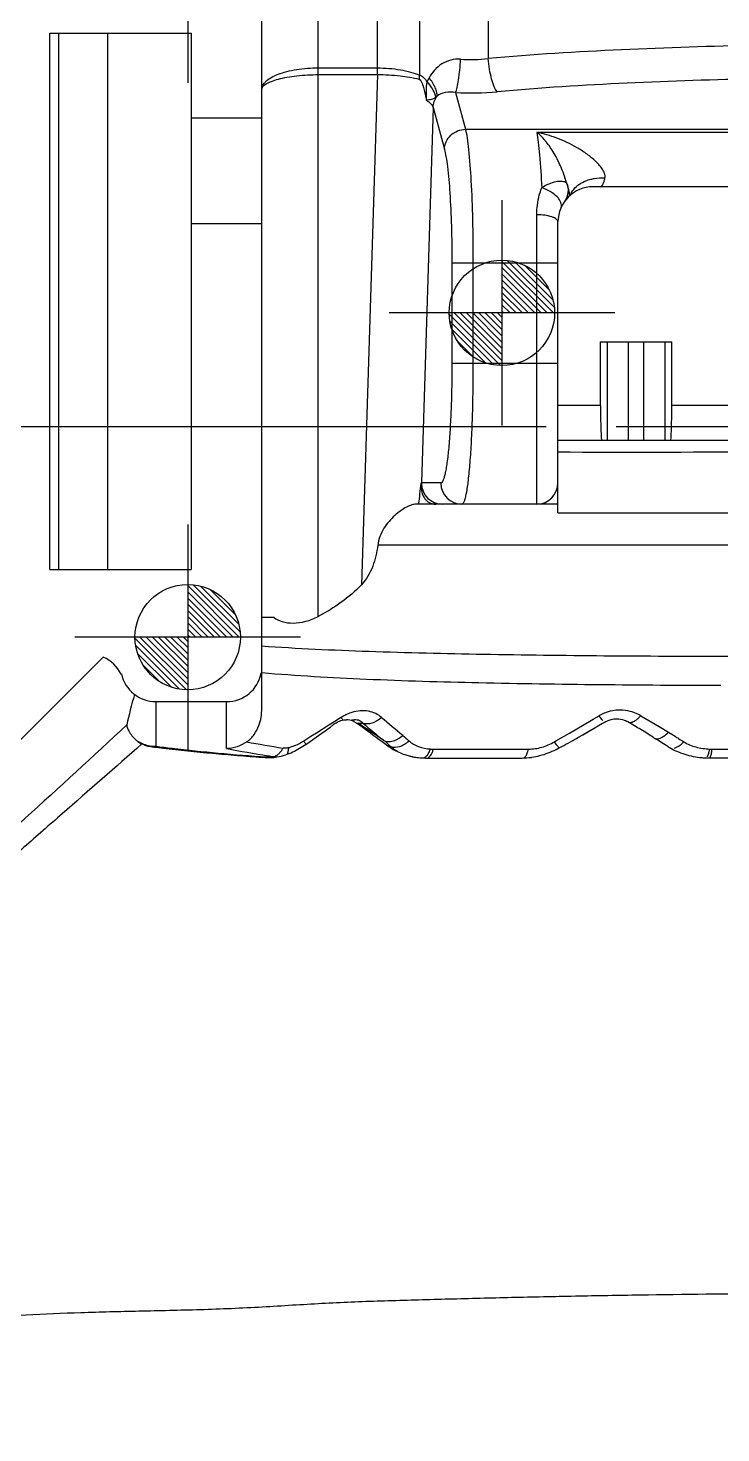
# Model space of a CAD drawing. Header units: millimetres. Extents: x 23075 to 24509, y -21593 to -20579.
# Drawn here: x 23705.79 to 23715.64, y -20881.22 to -20861.21 of the extents above; entities that cross this region are included whole.
import ezdxf

# ---------------------------------------------------------------- set-up
doc = ezdxf.new("R2010")
doc.units = ezdxf.units.MM
doc.header["$LTSCALE"] = 8
doc.linetypes.add('CENTER', pattern=[2, 1.25, -0.25, 0.25, -0.25])
doc.linetypes.add('CENTER2', pattern=[1.125, 0.75, -0.125, 0.125, -0.125])
for name, color, linetype in [('Cav-cor', 30, 'Continuous'), ('CL', 1, 'Continuous'), ('PIN', 5, 'Continuous')]:
    doc.layers.add(name, color=color, linetype=linetype)

msp = doc.modelspace()

# ---------------------------------------------------------------- hatches: boundary and pattern name
at = {"layer": 'PIN', "linetype": 'Continuous'}
h = msp.add_hatch(dxfattribs=at)
h.set_pattern_fill('ANSI31', color=211, scale=0.5, angle=270, style=0)
h.set_pattern_definition([(315, (23609.88701, -20858.14608), (0.044194174, 0.044194174), [])])
h.paths.add_polyline_path([(23712.528, -20865.266), (23713.278, -20865.266, 0.414214), (23712.528, -20864.516)])
h.paths.add_polyline_path([(23712.528, -20866.016), (23712.528, -20865.266), (23711.778, -20865.266, 0.414214)])
h = msp.add_hatch(dxfattribs=at)
h.set_pattern_fill('ANSI31', color=211, scale=0.5, angle=270, style=0)
h.set_pattern_definition([(315, (23605.415476, -20862.76524), (0.044194174, 0.044194174), [])])
h.paths.add_polyline_path([(23708.056, -20869.885), (23708.806, -20869.885, 0.414214), (23708.056, -20869.135)])
h.paths.add_polyline_path([(23708.056, -20870.635), (23708.056, -20869.885), (23707.306, -20869.885, 0.414214)])

# ---------------------------------------------------------------- linework, layer by layer
at = {"linetype": 'CENTER', "ltscale": 0.5}
msp.add_line((23572.156, -20866.885), (23972.156, -20866.885), dxfattribs=at)
at = {"layer": 'Cav-cor', "color": 241}
for p, q in [((23710.756, -20861.776), (23710.756, -20852.892)), ((23711.353, -20853.163), (23711.353, -20861.879)), ((23709.915, -20869.59), (23709.915, -20853.597)), ((23712.333, -20853.794), (23712.333, -20861.641)), ((23709.111, -20870.901), (23709.111, -20854.494)), ((23706.096, -20868.921), (23706.096, -20861.283)), ((23706.096, -20861.283), (23708.106, -20861.283)), ((23706.216, -20861.283), (23706.216, -20868.921)), ((23706.914, -20861.283), (23706.914, -20868.921)), ((23708.106, -20861.283), (23708.106, -20868.921)), ((23709.915, -20861.776), (23710.756, -20861.776)), ((23709.915, -20861.872), (23710.755, -20861.872)), ((23710.755, -20861.872), (23710.528, -20869.14)), ((23710.755, -20861.872), (23710.756, -20861.776)), ((23711.869, -20862.128), (23712.01, -20862.65)), ((23711.549, -20862.34), (23711.382, -20867.689)), ((23711.549, -20862.34), (23711.709, -20862.935)), ((23708.106, -20862.489), (23709.111, -20862.489)), ((23712.01, -20862.65), (23724.029, -20862.65)), ((23723.013, -20862.695), (23713.025, -20862.695)), ((23717.503, -20863.468), (23713.828, -20863.468)), ((23713.024, -20867.991), (23713.024, -20863.868)), ((23709.111, -20863.997), (23708.106, -20863.997)), ((23713.325, -20868.115), (23713.325, -20863.971)), ((23711.816, -20864.551), (23711.816, -20865.981)), ((23711.816, -20864.551), (23713.325, -20864.551)), ((23712.116, -20864.551), (23712.116, -20865.981)), ((23713.931, -20866.584), (23713.931, -20865.679)), ((23713.931, -20865.679), (23714.945, -20865.679)), ((23714.026, -20865.679), (23714.026, -20867.086)), ((23714.327, -20865.679), (23714.327, -20867.086)), ((23714.549, -20867.086), (23714.549, -20865.679)), ((23714.85, -20867.086), (23714.85, -20865.679)), ((23714.945, -20866.584), (23714.945, -20865.679)), ((23711.816, -20865.981), (23713.325, -20865.981)), ((23713.931, -20866.584), (23713.325, -20866.584)), ((23721.368, -20866.584), (23714.945, -20866.584)), ((23722.715, -20867.086), (23713.325, -20867.086)), ((23711.658, -20867.689), (23711.382, -20867.689)), ((23713.325, -20867.991), (23711.308, -20867.991)), ((23716.019, -20868.576), (23710.761, -20868.576)), ((23706.096, -20868.921), (23708.106, -20868.921)), ((23709.285, -20869.606), (23709.111, -20869.606)), ((23706.855, -20870.169), (23701.599, -20875.426)), ((23707.604, -20870.805), (23707.604, -20871.439)), ((23708.609, -20870.805), (23707.604, -20870.805)), ((23708.609, -20871.473), (23708.609, -20870.805)), ((23710.231, -20871.035), (23710.15, -20871.086)), ((23710.242, -20871.029), (23710.231, -20871.035)), ((23710.393, -20871.062), (23710.431, -20871.062)), ((23710.412, -20871.08), (23710.464, -20871.109)), ((23713.699, -20871.128), (23713.805, -20871.066)), ((23713.805, -20871.066), (23713.826, -20871.054)), ((23713.826, -20871.054), (23713.91, -20871.004)), ((23714.504, -20871.004), (23714.767, -20871.159)), ((23709.888, -20871.252), (23709.81, -20871.302)), ((23709.837, -20871.344), (23710.093, -20871.161)), ((23710.065, -20871.14), (23709.888, -20871.252)), ((23710.15, -20871.086), (23710.065, -20871.14)), ((23710.842, -20871.354), (23710.479, -20871.11)), ((23710.479, -20871.11), (23710.548, -20871.11)), ((23713.295, -20871.364), (23713.488, -20871.252)), ((23713.488, -20871.252), (23713.699, -20871.128)), ((23713.68, -20871.275), (23713.865, -20871.168)), ((23713.683, -20871.273), (23713.996, -20871.093)), ((23713.865, -20871.168), (23713.892, -20871.152)), ((23714.001, -20871.09), (23714.001, -20871.09)), ((23714.767, -20871.159), (23714.9, -20871.237)), ((23707.491, -20871.437), (23707.531, -20871.444)), ((23709.81, -20871.302), (23709.711, -20871.365)), ((23711.553, -20871.48), (23712.905, -20871.48)), ((23713.276, -20871.376), (23713.295, -20871.364)), ((23714.679, -20871.31), (23714.706, -20871.327)), ((23714.706, -20871.327), (23714.721, -20871.336)), ((23715.519, -20871.48), (23717.049, -20871.48)), ((23709.158, -20871.599), (23709.198, -20871.601)), ((23711.44, -20871.607), (23711.454, -20871.607)), ((23711.454, -20871.607), (23712.815, -20871.607)), ((23715.477, -20871.606), (23716.832, -20871.607))]:
    msp.add_line(p, q, dxfattribs=at)
for centre, radius, start, end in [((23712.078, -20859.734), 1.924, 265.8358, 277.6036), ((23711.737, -20861.938), 0.389, 171.3258, 180.0407), ((23712.079, -20857.823), 4.31, 267.212, 275.0813), ((23713.828, -20863.971), 0.502, 90, 180), ((23714.377, -20618.186), 249.063, 269.75795, 270.40393), ((23705.522, -20867.175), 5.878, 352.0229, 354.9349), ((23711.682, -20867.691), 0.3, 179.9799, 269.9797), ((23711.959, -20867.691), 0.3, 179.9799, 269.9797), ((23713.024, -20867.689), 0.301, 270, 0), ((23714.251, -20310.071), 558.045, 269.90497, 270.18721), ((23706.654, -20870.63), 0.502, 25.435, 66.4096), ((23707.604, -20870.302), 0.502, 192.2355, 270), ((23708.609, -20870.302), 0.502, 270, 349.3468), ((23710.608, -20871.61), 0.687, 117.5555, 122.2676), ((23710.592, -20871.579), 0.652, 114.237, 117.5507), ((23710.316, -20871.312), 0.251, 67.3574, 89.9327), ((23710.575, -20871.54), 0.61, 107.33, 114.2696), ((23755.825, -20818.13), 69.455, 229.60712, 229.93327), ((23714.209, -20871.516), 0.592, 112.2298, 120.3294), ((23714.208, -20871.512), 0.588, 95.6847, 112.2301), ((23714.207, -20871.509), 0.585, 69.1042, 95.663), ((23714.171, -20871.337), 0.288, 59.341, 62.8672), ((23714.206, -20871.512), 0.588, 59.5808, 69.1105), ((23719.387, -20884.18), 15.997, 125.2044, 125.5224), ((23757.512, -20814.838), 73.295, 230.15217, 230.45099), ((23702.113, -20851.269), 23.109, 299.6215, 300.0352), ((23719.771, -20881.361), 11.78, 119.7014, 119.9373), ((23719.292, -20880.519), 10.812, 119.2895, 119.7038), ((23706.901, -20883.594), 14.539, 58.8861, 59.3266), ((23703.696, -20888.889), 20.728, 58.2705, 58.866), ((23698.288, -20897.662), 31.034, 58.1179, 58.2958), ((23720.541, -20862.681), 10.248, 236.6039, 237.2137), ((23707.585, -20871.03), 0.418, 244.3526, 256.9777), ((23707.604, -20870.926), 0.513, 257.4454, 269.9888), ((23710.086, -20851.716), 19.893, 262.6214, 262.8276), ((23710.03, -20852.16), 19.446, 262.8267, 263.2635), ((23711.397, -20841.074), 30.602, 262.8792, 263.3147), ((23714.728, -20837.784), 34.24, 259.7046, 260.7109), ((23714.884, -20838.076), 33.835, 259.8061, 260.6939), ((23709.273, -20870.676), 0.816, 301.6008, 302.4509), ((23712.876, -20869.341), 2.854, 225.2184, 225.4514), ((23713.046, -20869.174), 3.092, 225.3922, 227.2242), ((23711.425, -20870.73), 0.875, 233.432, 245.428), ((23715.131, -20866.943), 5.912, 227.2489, 228.4081), ((23711.553, -20870.852), 0.628, 266.3224, 270.0102), ((23692.942, -20906.242), 41.143, 57.8996, 58.0387), ((23686.497, -20916.516), 53.271, 57.7842, 57.8993), ((23715.417, -20870.618), 0.978, 237.7876, 238.9996), ((23715.419, -20870.615), 0.981, 238.9994, 239.8227), ((23715.422, -20870.61), 0.988, 239.8277, 245.5796), ((23720.505, -20862.748), 10.172, 237.1815, 237.5215), ((23726.51, -20853.273), 21.39, 237.5799, 237.8133), ((23715.519, -20870.692), 0.788, 267.4121, 269.9987), ((23709.222, -20870.775), 0.815, 267.08, 274.1361), ((23709.214, -20870.722), 0.879, 268.9599, 270.0489), ((23715.041, -20835.891), 36.158, 260.7063, 260.8342), ((23709.221, -20870.953), 0.648, 274.4461, 275.4551), ((23709.226, -20871), 0.6, 275.4172, 279.5916), ((23709.228, -20871.418), 0.179, 299.7318, 304.7609), ((23709.184, -20870.757), 0.847, 279.668, 288.0343), ((23711.423, -20870.734), 0.87, 245.4694, 251.3874), ((23711.428, -20870.718), 0.887, 251.3974, 255.5847), ((23711.435, -20870.692), 0.914, 255.5818, 258.3833), ((23711.435, -20870.719), 0.888, 258.0103, 258.8561), ((23711.441, -20870.664), 0.942, 258.377, 259.1528), ((23711.446, -20870.633), 0.974, 259.1598, 261.1753), ((23711.442, -20870.681), 0.927, 258.8662, 260.9405), ((23711.453, -20870.614), 0.994, 260.9442, 263.4111), ((23711.455, -20870.579), 1.029, 261.1797, 263.5672), ((23711.44, -20870.71), 0.896, 263.5579, 270.0248), ((23712.814, -20870.651), 0.956, 270.0427, 278.179), ((23715.432, -20870.586), 1.013, 245.6082, 252.692), ((23715.456, -20870.506), 1.097, 252.7336, 259.1663), ((23715.478, -20870.508), 1.098, 264.603, 267.5299), ((23715.477, -20870.512), 1.093, 267.5311, 269.9883)]:
    msp.add_arc(centre, radius, start, end, dxfattribs=at)
for centre, major_axis, ratio, start_param, end_param in [((23713.948, -20866.584), (0, 0.502), 0.034921, -4.712389, -3.141593), ((23714.928, -20866.584), (0, 0.502), 0.034921, -3.141593, -1.570796), ((23707.604, -20870.541), (0.444, 1.41), 0.166675, -4.546391, -4.226949)]:
    msp.add_ellipse(centre, major_axis=major_axis, ratio=ratio, start_param=start_param, end_param=end_param, dxfattribs=at)
for points, knots in [([(23716.156, -20861.456), (23715.514, -20861.469), (23714.238, -20861.508), (23712.964, -20861.586), (23712.333, -20861.641)], [0, 0, 0, 0, 0.503524, 1, 1, 1, 1]), ([(23711.939, -20861.653), (23711.892, -20861.649), (23711.798, -20861.658), (23711.67, -20861.714), (23711.566, -20861.803), (23711.513, -20861.877), (23711.491, -20861.916)], [0, 0, 0, 0, 0.257804, 0.507934, 0.753454, 1, 1, 1, 1]), ([(23711.869, -20862.128), (23711.879, -20862.105), (23711.895, -20862.044), (23711.915, -20861.937), (23711.93, -20861.802), (23711.936, -20861.704), (23711.939, -20861.653)], [0, 0, 0, 0, 0.156691, 0.390411, 0.680788, 1, 1, 1, 1]), ([(23712.46, -20862.116), (23712.443, -20862.095), (23712.412, -20862.035), (23712.377, -20861.927), (23712.349, -20861.791), (23712.337, -20861.692), (23712.333, -20861.641)], [0, 0, 0, 0, 0.165956, 0.400967, 0.687618, 1, 1, 1, 1]), ([(23709.111, -20862.086), (23709.111, -20862.065), (23709.12, -20862.031), (23709.146, -20861.994), (23709.183, -20861.954), (23709.249, -20861.908), (23709.348, -20861.862), (23709.47, -20861.824), (23709.66, -20861.786), (23709.812, -20861.776), (23709.915, -20861.776)], [0, 0, 0, 0, 0.068701, 0.106105, 0.148201, 0.246997, 0.366525, 0.505449, 0.660662, 1, 1, 1, 1]), ([(23709.111, -20862.086), (23709.111, -20862.078), (23709.114, -20862.063), (23709.127, -20862.041), (23709.147, -20862.022), (23709.186, -20861.994), (23709.253, -20861.963), (23709.353, -20861.931), (23709.473, -20861.906), (23709.663, -20861.879), (23709.813, -20861.872), (23709.915, -20861.872)], [0, 0, 0, 0, 0.025791, 0.052691, 0.08415, 0.122103, 0.21764, 0.338789, 0.482538, 0.644495, 1, 1, 1, 1]), ([(23710.755, -20861.872), (23710.863, -20861.871), (23711.063, -20861.881), (23711.26, -20861.913), (23711.348, -20861.938)], [0, 0, 0, 0, 0.542236, 1, 1, 1, 1]), ([(23710.756, -20861.776), (23710.866, -20861.776), (23711.025, -20861.789), (23711.224, -20861.832), (23711.312, -20861.862), (23711.353, -20861.879)], [0, 0, 0, 0, 0.53957, 0.783905, 1, 1, 1, 1]), ([(23711.348, -20861.938), (23711.359, -20861.941), (23711.377, -20861.962), (23711.393, -20861.996), (23711.407, -20862.034), (23711.422, -20862.087), (23711.437, -20862.155), (23711.447, -20862.209), (23711.451, -20862.237)], [0, 0, 0, 0, 0.105077, 0.227606, 0.354425, 0.482787, 0.741038, 1, 1, 1, 1]), ([(23711.353, -20861.879), (23711.363, -20861.882), (23711.385, -20861.89), (23711.424, -20861.921), (23711.447, -20861.953), (23711.461, -20861.975)], [0, 0, 0, 0, 0.220886, 0.46398, 1, 1, 1, 1]), ([(23711.462, -20861.976), (23711.449, -20862.018), (23711.447, -20862.107), (23711.45, -20862.193), (23711.451, -20862.237)], [0, 0, 0, 0, 0.499336, 1, 1, 1, 1]), ([(23711.586, -20862.194), (23711.584, -20862.158), (23711.549, -20862.076), (23711.496, -20862.009), (23711.462, -20861.973)], [0, 0, 0, 0, 0.42086, 1, 1, 1, 1]), ([(23711.605, -20862.181), (23711.607, -20862.162), (23711.602, -20862.121), (23711.57, -20862.028), (23711.526, -20861.96), (23711.491, -20861.916)], [0, 0, 0, 0, 0.190695, 0.422257, 1, 1, 1, 1]), ([(23716.186, -20861.931), (23715.56, -20861.944), (23714.317, -20861.983), (23713.075, -20862.061), (23712.46, -20862.116)], [0, 0, 0, 0, 0.503511, 1, 1, 1, 1]), ([(23711.586, -20862.194), (23711.576, -20862.202), (23711.556, -20862.215), (23711.522, -20862.227), (23711.488, -20862.233), (23711.464, -20862.235), (23711.451, -20862.237)], [0, 0, 0, 0, 0.272544, 0.498314, 0.734676, 1, 1, 1, 1]), ([(23711.451, -20862.237), (23711.464, -20862.244), (23711.504, -20862.27), (23711.54, -20862.308), (23711.549, -20862.34)], [0, 0, 0, 0, 0.307171, 1, 1, 1, 1]), ([(23711.549, -20862.34), (23711.55, -20862.312), (23711.561, -20862.255), (23711.588, -20862.204), (23711.605, -20862.181)], [0, 0, 0, 0, 0.495977, 1, 1, 1, 1]), ([(23711.869, -20862.128), (23711.82, -20862.12), (23711.727, -20862.117), (23711.636, -20862.152), (23711.605, -20862.181)], [0, 0, 0, 0, 0.536972, 1, 1, 1, 1]), ([(23711.709, -20862.935), (23711.711, -20862.898), (23711.728, -20862.824), (23711.796, -20862.73), (23711.894, -20862.667), (23711.971, -20862.651), (23712.01, -20862.65)], [0, 0, 0, 0, 0.243259, 0.491898, 0.745228, 1, 1, 1, 1]), ([(23712.01, -20862.65), (23712.019, -20862.69), (23712.035, -20862.787), (23712.065, -20863.03), (23712.092, -20863.419), (23712.112, -20863.956), (23712.116, -20864.347), (23712.116, -20864.551)], [0, 0, 0, 0, 0.065673, 0.153352, 0.386424, 0.677818, 1, 1, 1, 1]), ([(23713.025, -20862.695), (23713.033, -20862.741), (23713.048, -20862.848), (23713.074, -20863.11), (23713.086, -20863.326), (23713.094, -20863.482)], [0, 0, 0, 0, 0.179191, 0.409204, 1, 1, 1, 1]), ([(23713.449, -20863.411), (23713.425, -20863.33), (23713.369, -20863.179), (23713.266, -20862.977), (23713.154, -20862.815), (23713.068, -20862.728), (23713.025, -20862.695)], [0, 0, 0, 0, 0.300629, 0.571154, 0.804847, 1, 1, 1, 1]), ([(23713.994, -20863.342), (23713.998, -20863.322), (23713.991, -20863.274), (23713.955, -20863.211), (23713.907, -20863.151), (23713.831, -20863.075), (23713.726, -20862.992), (23713.549, -20862.88), (23713.317, -20862.771), (23713.122, -20862.714), (23713.025, -20862.695)], [0, 0, 0, 0, 0.051991, 0.112046, 0.17619, 0.241846, 0.373639, 0.503908, 0.756867, 1, 1, 1, 1]), ([(23711.709, -20862.935), (23711.719, -20862.969), (23711.735, -20863.051), (23711.764, -20863.258), (23711.791, -20863.588), (23711.812, -20864.045), (23711.816, -20864.377), (23711.816, -20864.551)], [0, 0, 0, 0, 0.065966, 0.153762, 0.386791, 0.678012, 1, 1, 1, 1]), ([(23713.094, -20863.482), (23713.127, -20863.461), (23713.194, -20863.425), (23713.293, -20863.393), (23713.379, -20863.384), (23713.431, -20863.398), (23713.449, -20863.411)], [0, 0, 0, 0, 0.31631, 0.595203, 0.824028, 1, 1, 1, 1]), ([(23713.449, -20863.411), (23713.466, -20863.455), (23713.48, -20863.55), (23713.446, -20863.641), (23713.419, -20863.678)], [0, 0, 0, 0, 0.506218, 1, 1, 1, 1]), ([(23713.493, -20863.596), (23713.492, -20863.58), (23713.485, -20863.517), (23713.466, -20863.456), (23713.449, -20863.411)], [0, 0, 0, 0, 0.246343, 1, 1, 1, 1]), ([(23713.506, -20863.584), (23713.51, -20863.573), (23713.529, -20863.53), (23713.56, -20863.492), (23713.586, -20863.468)], [0, 0, 0, 0, 0.24022, 1, 1, 1, 1]), ([(23713.586, -20863.468), (23713.594, -20863.461), (23713.628, -20863.432), (23713.666, -20863.41), (23713.697, -20863.396)], [0, 0, 0, 0, 0.238723, 1, 1, 1, 1]), ([(23713.697, -20863.396), (23713.705, -20863.392), (23713.736, -20863.379), (23713.769, -20863.368), (23713.794, -20863.362)], [0, 0, 0, 0, 0.244064, 1, 1, 1, 1]), ([(23713.794, -20863.362), (23713.81, -20863.358), (23713.875, -20863.344), (23713.943, -20863.34), (23713.994, -20863.342)], [0, 0, 0, 0, 0.244435, 1, 1, 1, 1]), ([(23713.933, -20863.468), (23713.939, -20863.468), (23713.954, -20863.458), (23713.969, -20863.432), (23713.983, -20863.392), (23713.99, -20863.36), (23713.994, -20863.342)], [0, 0, 0, 0, 0.128882, 0.329953, 0.621298, 1, 1, 1, 1]), ([(23713.024, -20863.868), (23713.024, -20863.834), (23713.03, -20863.703), (23713.059, -20863.573), (23713.094, -20863.482)], [0, 0, 0, 0, 0.258777, 1, 1, 1, 1]), ([(23713.369, -20863.765), (23713.374, -20863.755), (23713.378, -20863.73), (23713.369, -20863.691), (23713.347, -20863.651), (23713.299, -20863.594), (23713.215, -20863.531), (23713.136, -20863.496), (23713.094, -20863.482)], [0, 0, 0, 0, 0.079511, 0.169513, 0.275848, 0.399584, 0.688157, 1, 1, 1, 1]), ([(23713.325, -20863.971), (23713.325, -20863.955), (23713.306, -20863.931), (23713.273, -20863.912), (23713.218, -20863.89), (23713.134, -20863.873), (23713.062, -20863.868), (23713.024, -20863.868)], [0, 0, 0, 0, 0.135642, 0.234204, 0.355354, 0.654773, 1, 1, 1, 1]), ([(23711.816, -20865.981), (23711.816, -20866.092), (23711.814, -20866.31), (23711.806, -20866.627), (23711.791, -20866.919), (23711.773, -20867.175), (23711.753, -20867.36), (23711.734, -20867.484), (23711.72, -20867.555), (23711.706, -20867.611), (23711.692, -20867.652), (23711.678, -20867.679), (23711.664, -20867.689), (23711.658, -20867.689)], [0, 0, 0, 0, 0.19282, 0.378251, 0.549168, 0.699073, 0.822373, 0.872621, 0.914678, 0.948252, 0.973234, 0.989909, 1, 1, 1, 1]), ([(23712.116, -20865.981), (23712.116, -20866.111), (23712.114, -20866.368), (23712.106, -20866.741), (23712.092, -20867.084), (23712.073, -20867.385), (23712.05, -20867.632), (23712.028, -20867.799), (23712.006, -20867.899), (23711.994, -20867.942), (23711.983, -20867.968), (23711.974, -20867.982), (23711.965, -20867.991), (23711.959, -20867.991)], [0, 0, 0, 0, 0.193347, 0.379291, 0.550684, 0.700984, 0.824533, 0.916821, 0.950243, 0.97491, 0.984001, 0.991032, 1, 1, 1, 1]), ([(23711.378, -20867.694), (23711.375, -20867.722), (23711.376, -20867.779), (23711.397, -20867.861), (23711.44, -20867.933), (23711.486, -20867.966), (23711.512, -20867.976)], [0, 0, 0, 0, 0.260887, 0.508824, 0.75027, 1, 1, 1, 1]), ([(23711.308, -20867.991), (23711.286, -20867.991), (23711.238, -20868.001), (23711.164, -20868.034), (23711.083, -20868.085), (23710.999, -20868.152), (23710.918, -20868.236), (23710.818, -20868.368), (23710.771, -20868.491), (23710.761, -20868.576)], [0, 0, 0, 0, 0.074831, 0.171408, 0.285932, 0.414195, 0.552463, 0.697811, 1, 1, 1, 1]), ([(23711.512, -20867.976), (23711.518, -20867.978), (23711.543, -20867.987), (23711.569, -20867.991), (23711.589, -20867.991)], [0, 0, 0, 0, 0.239791, 1, 1, 1, 1]), ([(23710.761, -20868.576), (23710.749, -20868.678), (23710.704, -20868.88), (23710.599, -20869.064), (23710.528, -20869.14)], [0, 0, 0, 0, 0.497591, 1, 1, 1, 1]), ([(23710.528, -20869.14), (23710.442, -20869.233), (23710.246, -20869.398), (23710.028, -20869.53), (23709.915, -20869.59)], [0, 0, 0, 0, 0.49774, 1, 1, 1, 1]), ([(23709.285, -20869.606), (23709.32, -20869.632), (23709.407, -20869.674), (23709.564, -20869.691), (23709.741, -20869.666), (23709.859, -20869.62), (23709.915, -20869.59)], [0, 0, 0, 0, 0.194986, 0.43106, 0.70807, 1, 1, 1, 1]), ([(23715.75, -20870.163), (23715.16, -20870.161), (23713.998, -20870.156), (23712.292, -20870.136), (23710.669, -20870.098), (23709.618, -20870.05), (23709.111, -20870.015)], [0, 0, 0, 0, 0.266663, 0.524857, 0.770754, 1, 1, 1, 1]), ([(23715.644, -20870.576), (23714.496, -20870.572), (23712.814, -20870.558), (23710.636, -20870.496), (23709.606, -20870.437), (23709.111, -20870.395)], [0, 0, 0, 0, 0.526747, 0.772345, 1, 1, 1, 1]), ([(23708.896, -20871.377), (23708.938, -20871.348), (23709.007, -20871.277), (23709.091, -20871.116), (23709.111, -20870.984), (23709.111, -20870.901)], [0, 0, 0, 0, 0.280477, 0.540644, 1, 1, 1, 1]), ([(23710.242, -20871.029), (23710.243, -20871.032), (23710.249, -20871.042), (23710.255, -20871.053), (23710.259, -20871.06)], [0, 0, 0, 0, 0.269589, 1, 1, 1, 1]), ([(23710.816, -20871.029), (23710.791, -20871.007), (23710.732, -20870.969), (23710.589, -20870.923), (23710.469, -20870.934), (23710.393, -20870.958)], [0, 0, 0, 0, 0.226632, 0.46656, 1, 1, 1, 1]), ([(23710.548, -20871.11), (23710.536, -20871.096), (23710.499, -20871.07), (23710.455, -20871.062), (23710.431, -20871.062)], [0, 0, 0, 0, 0.442263, 1, 1, 1, 1]), ([(23710.816, -20871.029), (23710.796, -20871.048), (23710.752, -20871.08), (23710.664, -20871.121), (23710.589, -20871.126), (23710.548, -20871.11)], [0, 0, 0, 0, 0.287366, 0.553906, 1, 1, 1, 1]), ([(23713.94, -20871.045), (23713.938, -20871.042), (23713.928, -20871.029), (23713.918, -20871.015), (23713.91, -20871.004)], [0, 0, 0, 0, 0.229725, 1, 1, 1, 1]), ([(23713.966, -20871.074), (23713.964, -20871.072), (23713.955, -20871.062), (23713.947, -20871.053), (23713.94, -20871.045)], [0, 0, 0, 0, 0.218068, 1, 1, 1, 1]), ([(23714.164, -20871.048), (23714.199, -20871.048), (23714.248, -20871.056), (23714.292, -20871.075), (23714.302, -20871.081)], [0, 0, 0, 0, 0.748298, 1, 1, 1, 1]), ([(23714.37, -20871.098), (23714.374, -20871.097), (23714.389, -20871.092), (23714.403, -20871.086), (23714.414, -20871.08)], [0, 0, 0, 0, 0.234198, 1, 1, 1, 1]), ([(23714.414, -20871.08), (23714.418, -20871.077), (23714.433, -20871.068), (23714.448, -20871.057), (23714.459, -20871.048)], [0, 0, 0, 0, 0.237026, 1, 1, 1, 1]), ([(23714.459, -20871.048), (23714.463, -20871.045), (23714.479, -20871.031), (23714.494, -20871.016), (23714.504, -20871.004)], [0, 0, 0, 0, 0.241085, 1, 1, 1, 1]), ([(23707.189, -20871.134), (23706.711, -20871.582), (23705.775, -20872.442), (23703.986, -20874.046), (23702.668, -20875.193), (23701.806, -20875.927)], [0, 0, 0, 0, 0.272796, 0.528917, 1, 1, 1, 1]), ([(23707.189, -20871.134), (23707.188, -20871.138), (23707.189, -20871.149), (23707.196, -20871.179), (23707.219, -20871.228), (23707.263, -20871.295), (23707.306, -20871.339), (23707.331, -20871.361)], [0, 0, 0, 0, 0.047373, 0.118915, 0.334432, 0.634562, 1, 1, 1, 1]), ([(23710.464, -20871.109), (23710.501, -20871.135), (23710.648, -20871.243), (23710.794, -20871.351), (23710.904, -20871.432)], [0, 0, 0, 0, 0.24888, 1, 1, 1, 1]), ([(23714.338, -20871.103), (23714.34, -20871.103), (23714.351, -20871.102), (23714.362, -20871.1), (23714.37, -20871.098)], [0, 0, 0, 0, 0.237401, 1, 1, 1, 1]), ([(23714.763, -20871.329), (23714.787, -20871.323), (23714.837, -20871.297), (23714.879, -20871.259), (23714.9, -20871.237)], [0, 0, 0, 0, 0.446562, 1, 1, 1, 1]), ([(23707.404, -20871.407), (23707.027, -20871.739), (23706.467, -20872.229), (23705.73, -20872.875), (23705.026, -20873.493), (23704.171, -20874.238), (23703.49, -20874.824), (23703.155, -20875.109)], [0, 0, 0, 0, 0.267505, 0.396131, 0.521908, 0.765956, 1, 1, 1, 1]), ([(23707.331, -20871.361), (23707.337, -20871.365), (23707.36, -20871.383), (23707.385, -20871.397), (23707.404, -20871.407)], [0, 0, 0, 0, 0.243787, 1, 1, 1, 1]), ([(23707.749, -20871.471), (23707.866, -20871.485), (23708.101, -20871.511), (23708.454, -20871.543), (23708.806, -20871.573), (23709.041, -20871.592), (23709.158, -20871.599)], [0, 0, 0, 0, 0.249564, 0.500879, 0.751784, 1, 1, 1, 1]), ([(23707.835, -20871.467), (23708.053, -20871.493), (23708.501, -20871.54), (23708.95, -20871.577), (23709.18, -20871.589)], [0, 0, 0, 0, 0.487709, 1, 1, 1, 1]), ([(23708.896, -20871.377), (23708.854, -20871.406), (23708.762, -20871.452), (23708.66, -20871.471), (23708.609, -20871.473)], [0, 0, 0, 0, 0.501419, 1, 1, 1, 1]), ([(23709.413, -20871.466), (23709.41, -20871.471), (23709.399, -20871.491), (23709.385, -20871.51), (23709.374, -20871.523)], [0, 0, 0, 0, 0.259377, 1, 1, 1, 1]), ([(23709.491, -20871.461), (23709.484, -20871.463), (23709.459, -20871.468), (23709.432, -20871.469), (23709.413, -20871.466)], [0, 0, 0, 0, 0.264559, 1, 1, 1, 1]), ([(23709.491, -20871.461), (23709.49, -20871.479), (23709.485, -20871.512), (23709.473, -20871.543), (23709.465, -20871.555)], [0, 0, 0, 0, 0.562186, 1, 1, 1, 1]), ([(23709.701, -20871.371), (23709.685, -20871.381), (23709.618, -20871.419), (23709.546, -20871.447), (23709.491, -20871.461)], [0, 0, 0, 0, 0.256397, 1, 1, 1, 1]), ([(23709.711, -20871.365), (23709.714, -20871.369), (23709.723, -20871.386), (23709.731, -20871.403), (23709.736, -20871.415)], [0, 0, 0, 0, 0.290644, 1, 1, 1, 1]), ([(23710.866, -20871.367), (23710.862, -20871.366), (23710.854, -20871.361), (23710.846, -20871.357), (23710.842, -20871.354)], [0, 0, 0, 0, 0.483317, 1, 1, 1, 1]), ([(23710.866, -20871.367), (23710.873, -20871.369), (23710.905, -20871.376), (23710.938, -20871.373), (23710.963, -20871.368)], [0, 0, 0, 0, 0.234422, 1, 1, 1, 1]), ([(23710.946, -20871.443), (23710.985, -20871.458), (23711.058, -20871.452), (23711.144, -20871.413), (23711.186, -20871.382), (23711.207, -20871.364)], [0, 0, 0, 0, 0.44552, 0.712328, 1, 1, 1, 1]), ([(23710.946, -20871.443), (23710.968, -20871.462), (23711, -20871.486), (23711.034, -20871.506), (23711.042, -20871.511)], [0, 0, 0, 0, 0.74697, 1, 1, 1, 1]), ([(23710.963, -20871.368), (23710.976, -20871.365), (23711.033, -20871.347), (23711.084, -20871.314), (23711.118, -20871.284)], [0, 0, 0, 0, 0.232515, 1, 1, 1, 1]), ([(23711.207, -20871.364), (23711.246, -20871.399), (23711.345, -20871.455), (23711.455, -20871.475), (23711.513, -20871.478)], [0, 0, 0, 0, 0.476684, 1, 1, 1, 1]), ([(23711.487, -20871.534), (23711.49, -20871.53), (23711.499, -20871.512), (23711.507, -20871.493), (23711.513, -20871.478)], [0, 0, 0, 0, 0.235927, 1, 1, 1, 1]), ([(23711.533, -20871.535), (23711.535, -20871.531), (23711.543, -20871.513), (23711.549, -20871.494), (23711.553, -20871.48)], [0, 0, 0, 0, 0.234555, 1, 1, 1, 1]), ([(23712.893, -20871.525), (23712.894, -20871.521), (23712.899, -20871.506), (23712.903, -20871.491), (23712.905, -20871.48)], [0, 0, 0, 0, 0.236643, 1, 1, 1, 1]), ([(23712.905, -20871.48), (23712.969, -20871.48), (23713.099, -20871.46), (23713.219, -20871.409), (23713.276, -20871.376)], [0, 0, 0, 0, 0.493807, 1, 1, 1, 1]), ([(23712.95, -20871.597), (23713.03, -20871.585), (23713.189, -20871.541), (23713.335, -20871.468), (23713.407, -20871.429)], [0, 0, 0, 0, 0.497469, 1, 1, 1, 1]), ([(23713.345, -20871.461), (23713.341, -20871.458), (23713.331, -20871.449), (23713.307, -20871.421), (23713.289, -20871.395), (23713.276, -20871.376)], [0, 0, 0, 0, 0.143506, 0.361884, 1, 1, 1, 1]), ([(23714.706, -20871.327), (23714.71, -20871.329), (23714.729, -20871.334), (23714.749, -20871.332), (23714.763, -20871.329)], [0, 0, 0, 0, 0.230494, 1, 1, 1, 1]), ([(23714.982, -20871.465), (23714.99, -20871.464), (23715.022, -20871.452), (23715.05, -20871.434), (23715.071, -20871.417)], [0, 0, 0, 0, 0.220287, 1, 1, 1, 1]), ([(23715.071, -20871.417), (23715.075, -20871.414), (23715.091, -20871.401), (23715.105, -20871.387), (23715.116, -20871.376)], [0, 0, 0, 0, 0.240866, 1, 1, 1, 1]), ([(23715.116, -20871.376), (23715.169, -20871.409), (23715.289, -20871.459), (23715.418, -20871.476), (23715.484, -20871.479)], [0, 0, 0, 0, 0.485592, 1, 1, 1, 1]), ([(23715.474, -20871.524), (23715.475, -20871.521), (23715.479, -20871.506), (23715.482, -20871.49), (23715.484, -20871.479)], [0, 0, 0, 0, 0.235008, 1, 1, 1, 1]), ([(23715.511, -20871.535), (23715.512, -20871.531), (23715.515, -20871.512), (23715.518, -20871.494), (23715.519, -20871.48)], [0, 0, 0, 0, 0.229812, 1, 1, 1, 1]), ([(23709.316, -20871.573), (23709.313, -20871.575), (23709.302, -20871.581), (23709.29, -20871.585), (23709.281, -20871.588)], [0, 0, 0, 0, 0.259186, 1, 1, 1, 1]), ([(23709.374, -20871.523), (23709.371, -20871.527), (23709.357, -20871.543), (23709.342, -20871.556), (23709.329, -20871.565)], [0, 0, 0, 0, 0.262973, 1, 1, 1, 1]), ([(23711.425, -20871.6), (23711.431, -20871.597), (23711.457, -20871.581), (23711.476, -20871.555), (23711.487, -20871.534)], [0, 0, 0, 0, 0.211229, 1, 1, 1, 1]), ([(23711.48, -20871.601), (23711.482, -20871.6), (23711.493, -20871.593), (23711.502, -20871.584), (23711.508, -20871.576)], [0, 0, 0, 0, 0.227677, 1, 1, 1, 1]), ([(23711.508, -20871.576), (23711.51, -20871.573), (23711.52, -20871.56), (23711.528, -20871.546), (23711.533, -20871.535)], [0, 0, 0, 0, 0.228812, 1, 1, 1, 1]), ([(23712.84, -20871.605), (23712.852, -20871.6), (23712.874, -20871.573), (23712.887, -20871.543), (23712.893, -20871.525)], [0, 0, 0, 0, 0.403009, 1, 1, 1, 1]), ([(23715.452, -20871.588), (23715.454, -20871.584), (23715.464, -20871.564), (23715.47, -20871.542), (23715.474, -20871.524)], [0, 0, 0, 0, 0.197861, 1, 1, 1, 1]), ([(23715.483, -20871.607), (23715.486, -20871.606), (23715.492, -20871.599), (23715.503, -20871.575), (23715.508, -20871.552), (23715.511, -20871.535)], [0, 0, 0, 0, 0.132708, 0.341037, 1, 1, 1, 1]), ([(23718.156, -20879.233), (23717.522, -20879.233), (23716.263, -20879.237), (23714.697, -20879.254), (23713.463, -20879.276), (23712.559, -20879.296), (23711.674, -20879.319), (23710.951, -20879.339), (23710.384, -20879.358), (23709.965, -20879.379), (23709.543, -20879.403), (23708.967, -20879.44), (23708.383, -20879.464), (23707.798, -20879.479), (23707.231, -20879.49), (23706.551, -20879.508), (23705.768, -20879.54), (23705.023, -20879.582), (23704.537, -20879.612), (23704.299, -20879.628)], [0, 0, 0, 0, 0.137177, 0.272541, 0.338897, 0.404188, 0.468193, 0.530377, 0.560684, 0.590815, 0.621177, 0.652152, 0.715786, 0.747585, 0.778773, 0.838421, 0.894709, 0.948387, 1, 1, 1, 1]), ([(23702.269, -20879.628), (23702.269, -20879.957), (23702.338, -20880.617), (23702.643, -20881.562), (23703.126, -20882.429), (23703.755, -20883.196), (23704.495, -20883.855), (23705.317, -20884.406), (23706.2, -20884.853), (23706.818, -20885.086), (23707.132, -20885.185)], [0, 0, 0, 0, 0.124911, 0.249839, 0.374799, 0.499793, 0.624819, 0.749868, 0.87493, 1, 1, 1, 1]), ([(23704.299, -20879.628), (23704.295, -20879.79), (23704.325, -20880.116), (23704.481, -20880.579), (23704.73, -20880.999), (23705.151, -20881.487), (23705.801, -20881.968), (23706.668, -20882.387), (23707.432, -20882.636), (23708.056, -20882.785), (23708.531, -20882.873), (23709.01, -20882.932), (23709.648, -20882.987), (23710.443, -20883.048), (23711.395, -20883.122), (23712.35, -20883.184), (23713.31, -20883.213), (23714.598, -20883.226), (23716.214, -20883.22), (23717.508, -20883.217), (23718.156, -20883.217)], [0, 0, 0, 0, 0.031504, 0.062976, 0.094372, 0.125673, 0.18791, 0.250088, 0.312395, 0.343663, 0.375001, 0.406287, 0.437485, 0.49954, 0.561345, 0.623347, 0.685684, 0.748218, 0.873847, 1, 1, 1, 1])]:
    msp.add_open_spline(points, degree=3, knots=knots, dxfattribs=at)
for points in [[(23711.491, -20861.916), (23711.48, -20861.935), (23711.47, -20861.955), (23711.461, -20861.975)], [(23711.605, -20862.181), (23711.598, -20862.185), (23711.592, -20862.189), (23711.586, -20862.194)], [(23711.382, -20867.689), (23711.381, -20867.691), (23711.379, -20867.692), (23711.378, -20867.694)], [(23710.165, -20871.109), (23710.187, -20871.094), (23710.212, -20871.081), (23710.237, -20871.073)], [(23710.237, -20871.073), (23710.263, -20871.065), (23710.289, -20871.061), (23710.316, -20871.061)], [(23714.002, -20871.09), (23714.051, -20871.063), (23714.108, -20871.048), (23714.164, -20871.048)], [(23710.464, -20871.109), (23710.466, -20871.11), (23710.469, -20871.11), (23710.472, -20871.111)], [(23714.001, -20871.09), (23713.999, -20871.091), (23713.997, -20871.092), (23713.995, -20871.093)], [(23707.331, -20871.361), (23707.38, -20871.392), (23707.436, -20871.414), (23707.492, -20871.427)], [(23709.553, -20871.52), (23709.619, -20871.489), (23709.681, -20871.45), (23709.742, -20871.41)], [(23709.742, -20871.41), (23709.774, -20871.388), (23709.805, -20871.366), (23709.837, -20871.344)], [(23710.904, -20871.432), (23710.918, -20871.437), (23710.932, -20871.441), (23710.946, -20871.443)], [(23713.407, -20871.429), (23713.45, -20871.406), (23713.493, -20871.382), (23713.535, -20871.358)], [(23709.214, -20871.601), (23709.233, -20871.601), (23709.252, -20871.6), (23709.271, -20871.599)], [(23709.446, -20871.562), (23709.482, -20871.55), (23709.518, -20871.536), (23709.553, -20871.52)], [(23715.25, -20871.584), (23715.291, -20871.591), (23715.333, -20871.597), (23715.374, -20871.601)]]:
    msp.add_open_spline(points, degree=3, dxfattribs=at)
at = {"layer": 'CL', "color": 6, "linetype": 'CENTER'}
msp.add_line((23702.807, -20866.885), (23733.506, -20866.885), dxfattribs=at)
at = {"layer": 'PIN', "color": 211, "linetype": 'CENTER2'}
for p, q in [((23708.056, -20858.78), (23708.056, -20861.99)), ((23712.528, -20863.661), (23712.528, -20866.871)), ((23714.133, -20865.266), (23710.923, -20865.266)), ((23708.056, -20868.28), (23708.056, -20871.49)), ((23709.661, -20869.885), (23706.452, -20869.885))]:
    msp.add_line(p, q, dxfattribs=at)
at = {"layer": 'PIN', "color": 211, "linetype": 'Continuous'}
for centre in [(23712.528, -20865.266), (23708.056, -20869.885)]:
    msp.add_circle(centre, 0.75, dxfattribs=at)

doc.saveas('drawing.dxf')
